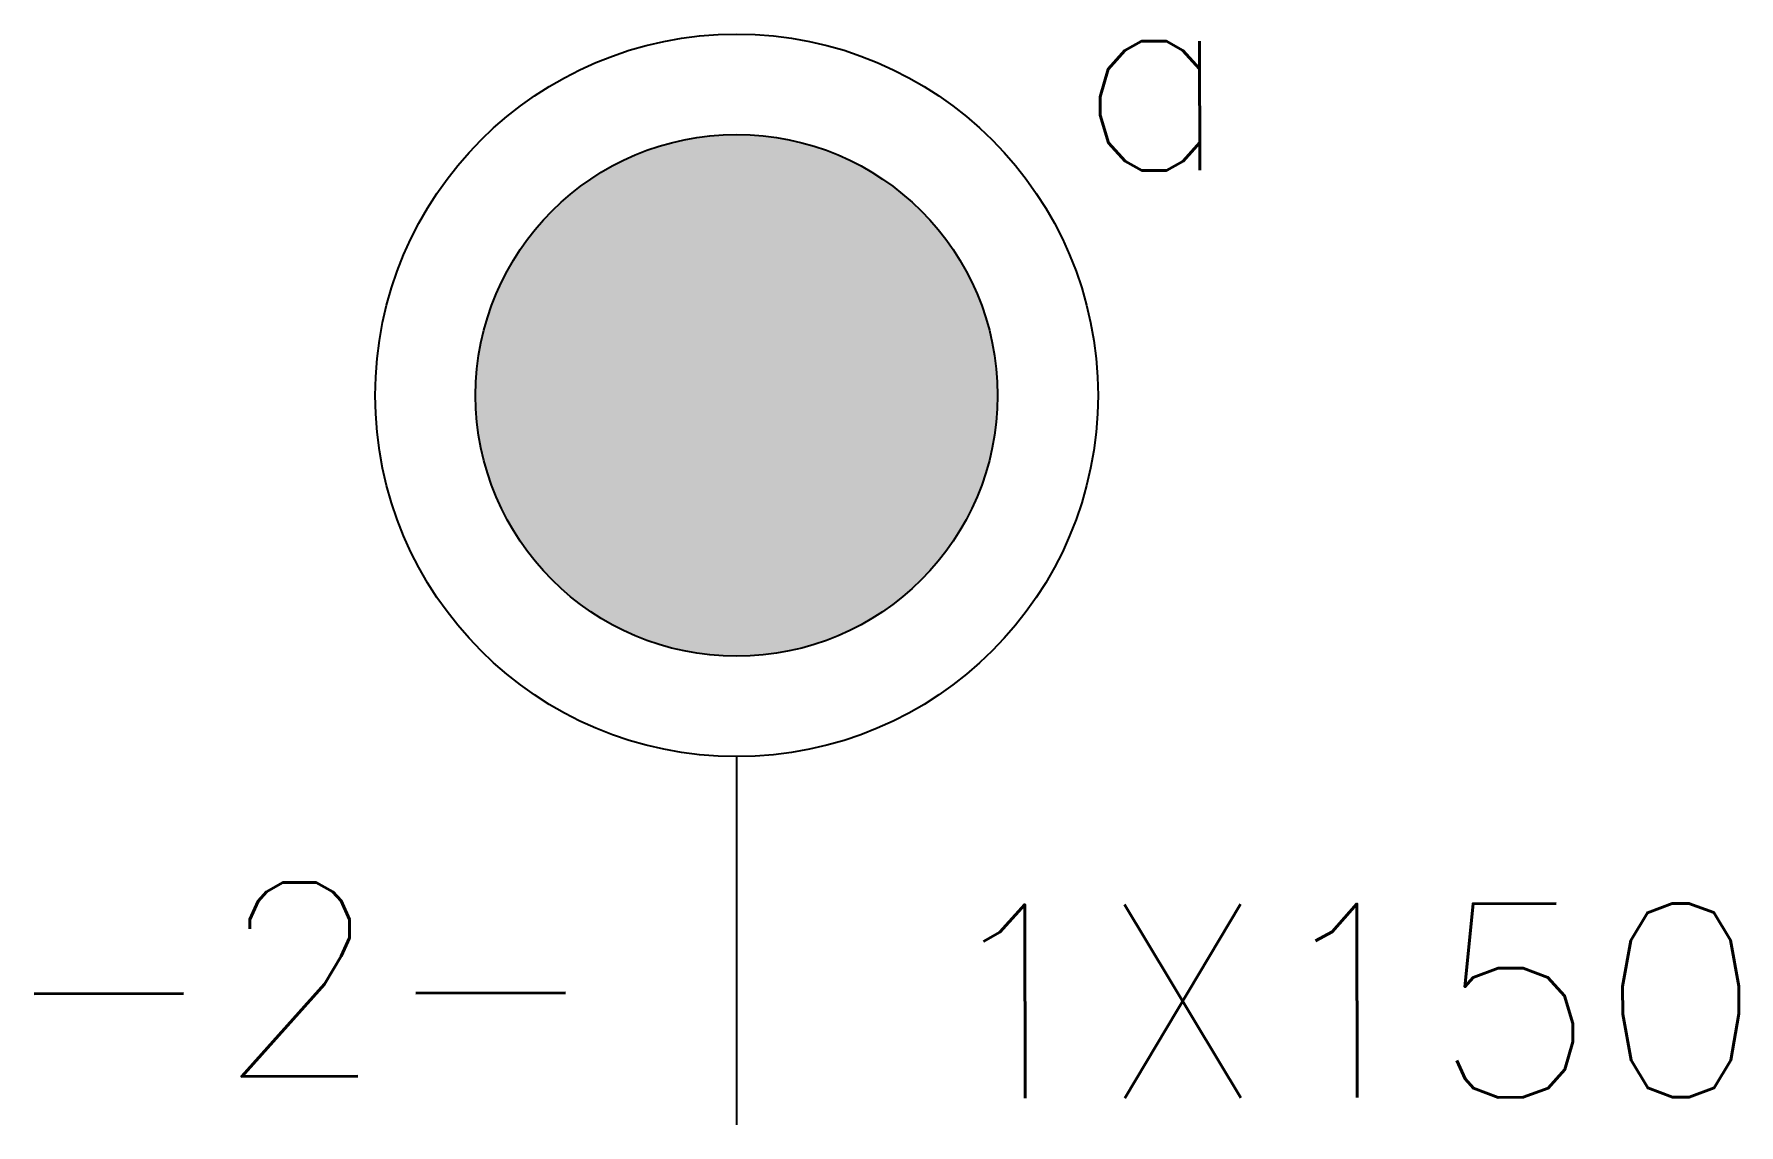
# Model space of a CAD drawing. Header units: millimetres. Extents: x 2575743 to 2576361, y 2703227 to 2703622.
import ezdxf

# ---------------------------------------------------------------- set-up
doc = ezdxf.new("R2010")
doc.units = ezdxf.units.MM
doc.layers.add('Eletrico', color=5, linetype='Continuous')
doc.styles.add('50-175', font='romans.shx', dxfattribs={"height": 0.0875})

msp = doc.modelspace()

# ---------------------------------------------------------------- hatches: boundary and pattern name
at = {"layer": 'Eletrico'}
h = msp.add_hatch(color=7, dxfattribs=at)
h.dxf.hatch_style = 1
h.paths.add_polyline_path([(2576092.43, 2703491.13, 1), (2575903.27, 2703491.13, 1)])

# ---------------------------------------------------------------- linework, layer by layer
at = {"layer": 'Eletrico', "color": 7}
msp.add_line((2575997.85, 2703360.15), (2575997.85, 2703226.66), dxfattribs=at)
for radius in [130.97, 94.58]:
    msp.add_circle((2575997.85, 2703491.13), radius, dxfattribs=at)

# ---------------------------------------------------------------- texts
at = {"layer": 'Eletrico', "color": 3, "lineweight": 0, "style": '50-175'}
for s, height, p in [('a', 70.19, (2576120.59, 2703572.64)), ('-2-', 70.195, (2575731.27, 2703244.11)), ('1X150', 70.195, (2576069.33, 2703236.29))]:
    msp.add_text(s, height=height, rotation=0.1, dxfattribs=at).set_placement(p)

doc.saveas('drawing.dxf')
